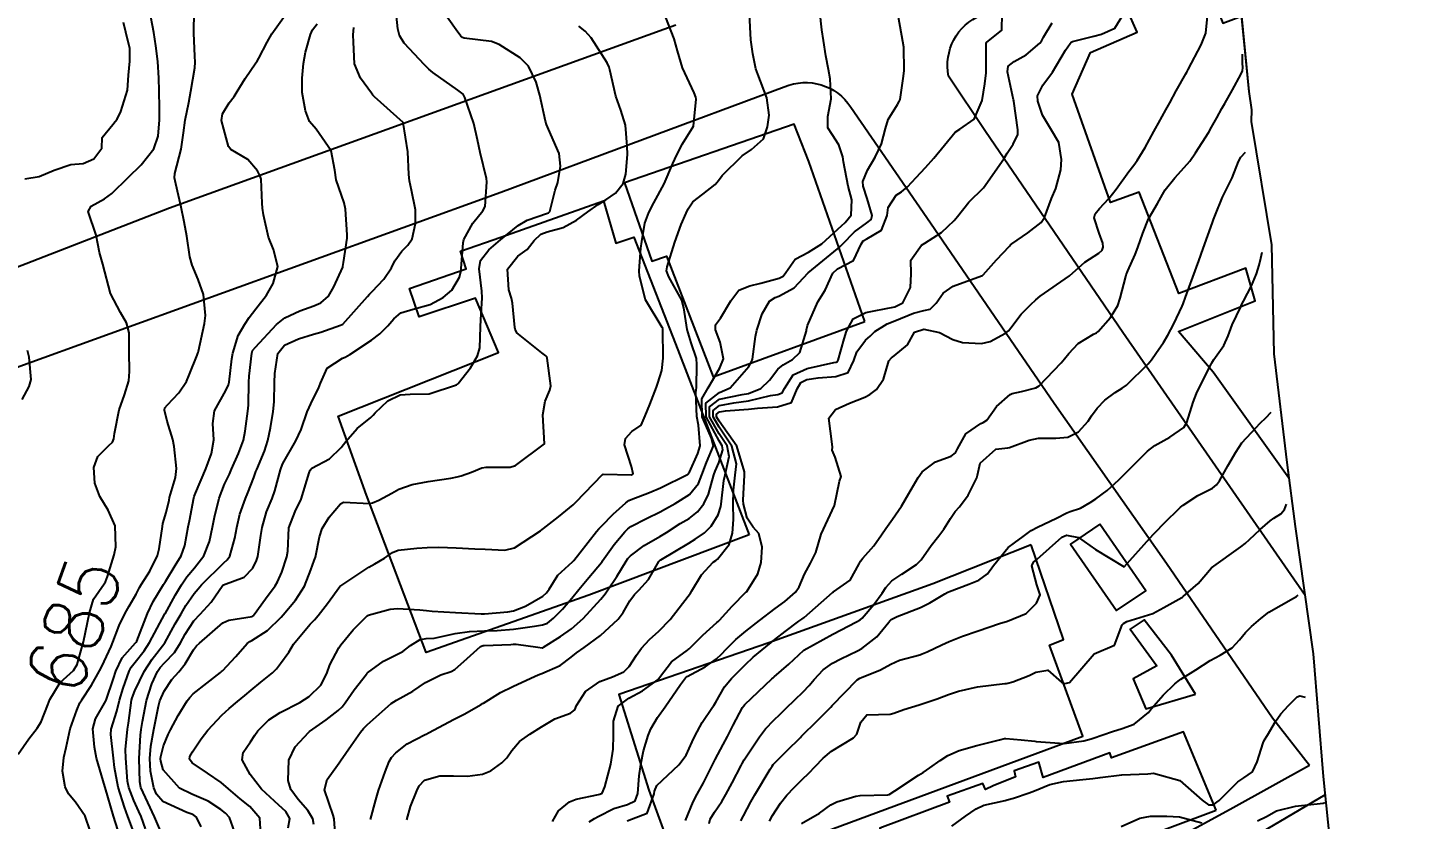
# Model space of a CAD drawing. Header units: metres. Extents: x 292545 to 299085, y 7450245 to 7463078.
# Drawn here: x 297174.7 to 297270.3, y 7453465.3 to 7453519.8 of the extents above; entities that cross this region are included whole.
import ezdxf
from ezdxf.enums import TextEntityAlignment as Align

# ---------------------------------------------------------------- set-up
doc = ezdxf.new("R2010")
doc.units = ezdxf.units.M
for name, color, linetype in [('Area', 45, 'Continuous'), ('Cotas', 45, 'Continuous'), ('Curvas de Nivel 1m', 11, 'Continuous'), ('Curvas de Nivel 5m', 15, 'Continuous'), ('Edificações', 30, 'Continuous'), ('Vias Primárias', 230, 'Continuous')]:
    doc.layers.add(name, color=color, linetype=linetype)
doc.styles.add('Style-STANDARD', font='STANDARD.shx')

msp = doc.modelspace()

# ---------------------------------------------------------------- linework, layer by layer
at = {"layer": 'Area'}
msp.add_polyline3d([(297257.466, 7453528.451, 700.116), (297258.783, 7453515.372, 706.627), (297258.966, 7453514.094, 706.626), (297258.928, 7453513.293, 706.806), (297260.346, 7453504.802, 707.326), (297260.508, 7453497.31, 705.656), (297261.392, 7453489.807, 704.227), (297261.975, 7453485.418, 704.977), (297263.209, 7453476.639, 706.406), (297263.905, 7453468.188, 707.986), (297264.43, 7453463.02, 710.397)], dxfattribs=at)
at = {"layer": 'Curvas de Nivel 1m', "flags": 128}
for points, elevation in [([(297179.001, 7453464.446), (297178.666, 7453465.473), (297178.002, 7453466.427), (297177.512, 7453466.991), (297177.273, 7453467.491), (297177.093, 7453468.563), (297177.197, 7453469.493), (297177.344, 7453470.19), (297177.623, 7453471.487), (297178.076, 7453472.773), (297178.302, 7453473.257), (297178.426, 7453473.477), (297179.085, 7453474.483), (297179.65, 7453475.465), (297179.807, 7453475.772), (297180.123, 7453476.455), (297180.438, 7453477.147), (297180.57, 7453477.456), (297181.002, 7453478.593), (297181.408, 7453479.447), (297181.686, 7453479.918), (297182.172, 7453480.741), (297182.407, 7453481.21), (297182.528, 7453481.435), (297183.107, 7453482.341), (297183.628, 7453483.416), (297183.745, 7453483.878), (297183.973, 7453485.413), (297184.016, 7453485.622), (297184.237, 7453486.379), (297184.436, 7453487.223), (297184.476, 7453487.408), (297184.876, 7453488.794), (297184.958, 7453489.403), (297184.783, 7453490.917), (297184.686, 7453491.406), (297184.316, 7453492.673), (297184.117, 7453493.412), (297184.151, 7453493.586), (297184.327, 7453493.785), (297185.118, 7453494.619), (297185.639, 7453495.397), (297185.853, 7453495.892), (297186.37, 7453497.216), (297186.418, 7453497.344), (297186.434, 7453497.389), (297186.457, 7453497.472), (297186.879, 7453499.383), (297186.953, 7453499.936), (297186.797, 7453501.384), (297186.428, 7453502.427), (297186.025, 7453503.394), (297185.869, 7453503.975), (297185.651, 7453505.398), (297185.48, 7453506.397), (297185.264, 7453507.402), (297184.906, 7453509.009), (297184.802, 7453509.407), (297184.828, 7453509.718), (297185.274, 7453511.399), (297185.431, 7453512.516), (297185.539, 7453513.395), (297185.793, 7453514.61), (297185.943, 7453515.39), (297186.214, 7453517.001), (297186.243, 7453517.385), (297186.205, 7453517.79), (297186.132, 7453519.388), (297186.174, 7453520.913)], 686), ([(297180.906, 7453464.523), (297180.616, 7453465.454), (297180.027, 7453467.446), (297180.013, 7453467.505), (297179.444, 7453469.466), (297179.299, 7453470.213), (297179.195, 7453471.469), (297179.369, 7453472.168), (297180.082, 7453473.405), (297180.098, 7453473.444), (297180.105, 7453473.46), (297180.609, 7453474.951), (297180.78, 7453475.453), (297181.211, 7453476.355), (297182.132, 7453477.394), (297182.155, 7453477.417), (297182.168, 7453477.439), (297182.205, 7453477.51), (297182.948, 7453479.428), (297183.332, 7453480.256), (297184.055, 7453481.412), (297184.185, 7453481.618), (297184.866, 7453482.733), (297185.272, 7453483.399), (297185.517, 7453484.09), (297185.756, 7453485.395), (297185.831, 7453485.792), (297186.141, 7453487.391), (297186.164, 7453487.481), (297186.256, 7453487.703), (297186.96, 7453489.38), (297187.351, 7453490.441), (297187.512, 7453491.372), (297187.443, 7453492.501), (297187.553, 7453493.372), (297188.337, 7453494.768), (297188.534, 7453495.165), (297188.576, 7453495.358), (297188.758, 7453496.965), (297188.817, 7453497.356), (297189.183, 7453498.554), (297189.652, 7453499.347), (297189.946, 7453499.796), (297190.404, 7453500.405), (297191.147, 7453501.329), (297191.6, 7453502.148), (297191.928, 7453503.318), (297191.622, 7453504.489), (297191.275, 7453505.328), (297190.938, 7453506.881), (297190.872, 7453507.334), (297190.845, 7453507.683), (297190.767, 7453509.336), (297190.715, 7453509.537), (297190.519, 7453509.908), (297189.854, 7453510.675), (297188.692, 7453511.358), (297188.536, 7453511.583), (297188.036, 7453513.365), (297188.103, 7453513.83), (297188.575, 7453514.586), (297188.909, 7453515.027), (297189.117, 7453515.355), (297189.674, 7453516.267), (297190.414, 7453517.342), (297190.49, 7453517.456), (297190.608, 7453517.661), (297191.189, 7453518.767), (297191.522, 7453519.327), (297192.649, 7453520.94)], 687), ([(297186.636, 7453464.731), (297186.315, 7453465.387), (297186.147, 7453465.54), (297185.995, 7453465.611), (297185.667, 7453465.722), (297184.003, 7453466.466), (297183.565, 7453466.973), (297183.383, 7453467.419), (297183.158, 7453468.557), (297183.11, 7453469.424), (297183.18, 7453470.289), (297183.382, 7453471.42), (297183.707, 7453473.043), (297183.797, 7453473.414), (297184.09, 7453474.079), (297184.637, 7453474.865), (297185.112, 7453475.4), (297185.555, 7453475.952), (297186.126, 7453476.927), (297186.316, 7453477.202), (297186.538, 7453477.384), (297188.147, 7453478.765), (297188.55, 7453478.955), (297190.152, 7453479.223), (297190.231, 7453479.261), (297190.301, 7453479.339), (297191.066, 7453480.435), (297191.733, 7453481.324), (297191.903, 7453481.606), (297192.192, 7453482.275), (297192.552, 7453483.315), (297192.601, 7453483.709), (297192.692, 7453485.313), (297193.114, 7453486.433), (297193.531, 7453487.301), (297194.072, 7453489.094), (297194.149, 7453489.292), (297194.274, 7453489.42), (297195.49, 7453490.069), (297196.289, 7453490.85), (297196.603, 7453491.265), (297197.395, 7453492.165), (297198.318, 7453492.907), (297198.479, 7453493.08), (297198.614, 7453493.237), (297199.505, 7453494.055), (297200.335, 7453494.475), (297201.037, 7453494.512), (297202.336, 7453494.546), (297204.225, 7453495.172), (297204.303, 7453495.212), (297204.344, 7453495.248), (297205.187, 7453496.335), (297205.681, 7453497.157), (297205.822, 7453497.712), (297205.878, 7453499.155), (297205.902, 7453499.65), (297205.982, 7453501.154), (297205.963, 7453501.612), (297205.783, 7453503.157), (297205.872, 7453503.733), (297206.456, 7453504.463), (297207.255, 7453505.138), (297208.473, 7453506.125), (297209.097, 7453506.494), (297210.482, 7453506.979), (297210.569, 7453507.012), (297210.646, 7453507.098), (297211.026, 7453508.574), (297211.193, 7453509.093), (297211.389, 7453510.227), (297211.288, 7453511.092), (297210.558, 7453512.76), (297210.41, 7453513.102), (297210.357, 7453513.31), (297209.973, 7453515.106), (297209.706, 7453515.995), (297209.183, 7453517.114), (297208.611, 7453517.688), (297207.168, 7453518.598), (297206.628, 7453518.807), (297204.761, 7453519.039), (297204.632, 7453519.081), (297204.528, 7453519.171), (297204.192, 7453519.62), (297203.074, 7453521.186)], 691), ([(297192.641, 7453464.652), (297192.748, 7453465.309), (297192.473, 7453465.788), (297192.002, 7453466.211), (297190.809, 7453467.332), (297190.023, 7453468.322), (297189.469, 7453469.346), (297189.545, 7453469.84), (297190.052, 7453470.585), (297190.345, 7453471.051), (297190.55, 7453471.335), (297191.308, 7453472.09), (297192.076, 7453472.608), (297193.432, 7453473.3), (297194.087, 7453473.705), (297194.885, 7453474.492), (297195.293, 7453475.278), (297195.495, 7453475.893), (297196.13, 7453477.064), (297196.215, 7453477.186), (297196.27, 7453477.269), (297197.109, 7453478.295), (297198.067, 7453479.251), (297198.114, 7453479.29), (297198.154, 7453479.312), (297199.669, 7453479.716), (297200.161, 7453479.769), (297201.701, 7453479.663), (297202.159, 7453479.615), (297202.547, 7453479.585), (297204.156, 7453479.48), (297205.918, 7453479.39), (297206.155, 7453479.395), (297207.763, 7453479.528), (297208.158, 7453479.604), (297208.978, 7453479.935), (297210.168, 7453480.619), (297210.422, 7453480.846), (297210.596, 7453481.096), (297211.209, 7453482.068), (297212.201, 7453482.97), (297212.257, 7453483.024), (297212.302, 7453483.079), (297212.724, 7453483.588), (297213.868, 7453485.055), (297214.035, 7453485.244), (297214.229, 7453485.45), (297215.021, 7453486.262), (297215.876, 7453487.034), (297216.087, 7453487.2), (297216.255, 7453487.278), (297217.519, 7453487.759), (297218.264, 7453488.071), (297220.129, 7453488.982), (297220.275, 7453489.157), (297220.834, 7453490.428), (297220.994, 7453490.973), (297220.893, 7453492.396), (297220.762, 7453492.976), (297220.708, 7453494.607), (297220.76, 7453494.976), (297220.776, 7453496.559), (297220.74, 7453496.976), (297220.379, 7453498.067), (297220.103, 7453498.984), (297219.888, 7453500.468), (297219.728, 7453500.99), (297218.833, 7453502.608), (297218.687, 7453503.006), (297218.732, 7453503.292), (297219.258, 7453504.998), (297219.683, 7453506.2), (297220.044, 7453506.987), (297220.186, 7453507.284), (297220.495, 7453507.775), (297221.192, 7453508.284), (297222.045, 7453508.965), (297222.253, 7453509.225), (297222.519, 7453509.587), (297223.897, 7453510.94), (297224.537, 7453511.369), (297225.352, 7453512.114), (297225.635, 7453512.919), (297225.758, 7453513.725), (297225.59, 7453514.92), (297224.964, 7453516.561), (297224.838, 7453516.928), (297224.618, 7453517.963), (297224.481, 7453518.932), (297224.404, 7453520.687)], 694), ([(297198.312, 7453465.245), (297198.661, 7453466.582), (297198.849, 7453467.237), (297199.308, 7453468.513), (297199.58, 7453469.227), (297199.75, 7453469.512), (297200.042, 7453469.822), (297200.823, 7453470.441), (297202.061, 7453471.087), (297202.141, 7453471.12), (297202.292, 7453471.197), (297204.073, 7453472.133), (297204.746, 7453472.494), (297205.928, 7453473.152), (297206.024, 7453473.21), (297206.084, 7453473.246), (297207.253, 7453473.977), (297208.096, 7453474.396), (297209.631, 7453475.107), (297209.964, 7453475.243), (297210.106, 7453475.287), (297211.365, 7453475.837), (297212.123, 7453476.421), (297212.485, 7453476.719), (297213.014, 7453477.071), (297214.141, 7453477.908), (297215.363, 7453479.038), (297215.706, 7453479.486), (297216.165, 7453480.282), (297216.471, 7453480.726), (297216.779, 7453481.024), (297217.445, 7453481.757), (297218.164, 7453483.01), (297218.183, 7453483.031), (297218.203, 7453483.043), (297218.3, 7453483.105), (297220.216, 7453484.251), (297220.668, 7453484.526), (297221.296, 7453484.969), (297221.768, 7453485.426), (297222.242, 7453486.21), (297222.429, 7453486.779), (297222.458, 7453486.958), (297222.639, 7453488.586), (297222.719, 7453488.956), (297223.004, 7453490.235), (297222.849, 7453490.954), (297222.305, 7453491.795), (297221.65, 7453492.967), (297221.645, 7453493.651), (297222.335, 7453494.178), (297223.896, 7453494.494), (297224.339, 7453494.575), (297225.184, 7453494.922), (297225.779, 7453495.485), (297226.356, 7453496.247), (297226.725, 7453496.54), (297227.351, 7453496.9), (297227.866, 7453497.399), (297228.322, 7453498.891), (297228.333, 7453498.951), (297228.396, 7453499.244), (297229.098, 7453500.88), (297229.612, 7453501.685), (297230.134, 7453502.865), (297230.446, 7453503.141), (297231.565, 7453503.73), (297232.078, 7453504.844), (297232.232, 7453505.076), (297232.467, 7453505.212), (297233.495, 7453505.808), (297233.88, 7453506.826), (297233.941, 7453507.376), (297234.504, 7453508.218), (297234.86, 7453508.454), (297235.271, 7453508.802), (297235.867, 7453509.449), (297236.526, 7453510.138), (297237.084, 7453510.784), (297238.551, 7453512.574), (297238.881, 7453512.765), (297239.866, 7453513.448), (297240.428, 7453514.742), (297240.594, 7453515.89), (297240.682, 7453516.659), (297240.688, 7453516.739), (297240.691, 7453518.671), (297240.725, 7453518.739), (297241.768, 7453519.596), (297241.787, 7453520.729)], 697), ([(297210.832, 7453465.092), (297211.256, 7453465.825), (297212.004, 7453466.454), (297212.454, 7453466.627), (297214.011, 7453466.957), (297214.094, 7453466.977), (297214.246, 7453467.057), (297214.443, 7453467.48), (297214.861, 7453469.048), (297215.015, 7453470.079), (297215.039, 7453471.045), (297215.023, 7453471.996), (297215.35, 7453473.041), (297216.089, 7453473.593), (297217.029, 7453474.085), (297218.102, 7453474.88), (297218.208, 7453475.008), (297219.027, 7453476.089), (297220.132, 7453476.905), (297220.178, 7453476.934), (297220.235, 7453476.979), (297221.179, 7453477.933), (297222.151, 7453478.795), (297222.242, 7453478.869), (297222.331, 7453478.958), (297223.197, 7453479.915), (297224.173, 7453480.9), (297224.208, 7453480.939), (297224.98, 7453482.139), (297225.211, 7453482.925), (297225.278, 7453483.988), (297225.036, 7453484.928), (297224.655, 7453485.361), (297224.238, 7453485.974), (297223.987, 7453486.943), (297223.971, 7453487.228), (297224.052, 7453488.942), (297224.048, 7453489.169), (297223.531, 7453490.948), (297222.318, 7453492.657), (297222.132, 7453492.962), (297222.133, 7453493.153), (297222.326, 7453493.301), (297222.745, 7453493.371), (297224.328, 7453493.481), (297224.95, 7453493.552), (297226.33, 7453493.641), (297227.28, 7453493.954), (297227.687, 7453494.897), (297227.921, 7453495.321), (297228.349, 7453495.524), (297229.124, 7453495.652), (297230.352, 7453495.729), (297231.189, 7453496.017), (297231.583, 7453496.848), (297231.777, 7453497.441), (297232.384, 7453498.236), (297232.703, 7453498.522), (297233.037, 7453498.834), (297233.868, 7453499.356), (297234.4, 7453499.561), (297235.695, 7453500.09), (297236.408, 7453500.291), (297236.825, 7453500.37), (297237.245, 7453500.782), (297237.721, 7453501.476), (297238.425, 7453501.95), (297240.364, 7453502.673), (297240.432, 7453502.693), (297240.459, 7453502.713), (297240.486, 7453502.739), (297241.407, 7453503.772), (297242.297, 7453504.722), (297242.378, 7453504.806), (297242.464, 7453504.878), (297243.552, 7453505.63), (297244.479, 7453506.352), (297244.699, 7453506.697), (297245.192, 7453508), (297245.493, 7453508.685), (297245.824, 7453509.978), (297245.89, 7453510.68), (297245.703, 7453511.842), (297245.195, 7453512.69), (297244.568, 7453513.723), (297244.246, 7453514.703), (297244.226, 7453515.064), (297244.594, 7453515.788), (297245.262, 7453516.69), (297246.15, 7453518.209), (297246.468, 7453518.672), (297246.536, 7453518.759), (297246.625, 7453518.808), (297248.111, 7453519.175), (297248.633, 7453519.322), (297249.541, 7453519.735), (297250.1, 7453520.628)], 699), ([(297174.511, 7453509.354), (297175.482, 7453509.515), (297176.517, 7453509.954), (297177.683, 7453510.326), (297178.522, 7453510.415), (297179.26, 7453510.738), (297179.814, 7453511.467), (297179.826, 7453512.185), (297180.557, 7453513.091), (297180.731, 7453513.287), (297180.853, 7453513.456), (297181.107, 7453513.991), (297181.582, 7453515.445), (297181.642, 7453516.493), (297181.735, 7453517.443), (297181.738, 7453518.321), (297181.448, 7453519.448), (297181.299, 7453520.109)], 684), ([(297181.978, 7453464.418), (297181.599, 7453465.444), (297181.363, 7453466.083), (297180.925, 7453467.451), (297180.673, 7453468.807), (297180.599, 7453469.454), (297180.416, 7453471.098), (297180.447, 7453471.456), (297180.835, 7453472.692), (297181.02, 7453473.451), (297181.264, 7453474.28), (297181.699, 7453475.444), (297181.836, 7453475.714), (297182.112, 7453476.077), (297182.712, 7453476.843), (297183.092, 7453477.426), (297184.153, 7453479.385), (297184.16, 7453479.403), (297184.874, 7453480.701), (297185.289, 7453481.399), (297185.651, 7453481.933), (297186.195, 7453482.566), (297186.821, 7453483.381), (297187.217, 7453484.379), (297187.422, 7453485.372), (297187.554, 7453486.05), (297187.888, 7453487.365), (297188.262, 7453488.316), (297188.603, 7453489.023), (297188.744, 7453489.355), (297189.208, 7453490.427), (297189.555, 7453491.347), (297189.67, 7453491.978), (297189.861, 7453493.345), (297189.91, 7453493.761), (297189.921, 7453495.344), (297189.941, 7453495.752), (297190.13, 7453497.342), (297190.19, 7453497.526), (297190.377, 7453497.767), (297191.835, 7453499.318), (297192.398, 7453499.77), (297193.447, 7453500.255), (297194.406, 7453500.596), (297194.882, 7453500.812), (297195.416, 7453501.28), (297195.776, 7453501.923), (297196.394, 7453503.27), (297196.405, 7453503.308), (297196.446, 7453503.58), (297196.694, 7453505.267), (297196.702, 7453505.503), (297196.591, 7453507.268), (297196.489, 7453507.703), (297195.949, 7453509.276), (297195.845, 7453509.951), (297195.586, 7453511.279), (297194.555, 7453512.773), (297194.114, 7453513.294), (297193.836, 7453514.032), (297193.605, 7453515.3), (297193.609, 7453516.283), (297193.695, 7453517.299), (297193.837, 7453518.075), (297194.168, 7453519.295), (297194.315, 7453519.614), (297194.64, 7453520.032)], 688), ([(297182.817, 7453464.59), (297182.52, 7453465.432), (297182.357, 7453465.795), (297182.004, 7453466.548), (297181.671, 7453467.443), (297181.583, 7453467.879), (297181.467, 7453469.446), (297181.445, 7453470.043), (297181.581, 7453471.445), (297181.647, 7453471.865), (297181.86, 7453473.442), (297181.905, 7453473.622), (297182.089, 7453474.091), (297182.726, 7453475.431), (297183.265, 7453476.273), (297184.133, 7453477.41), (297184.853, 7453478.696), (297185.26, 7453479.399), (297185.595, 7453479.962), (297186.174, 7453480.8), (297186.439, 7453481.126), (297186.663, 7453481.383), (297188.198, 7453482.901), (297188.443, 7453483.116), (297188.608, 7453483.356), (297188.959, 7453484.609), (297189.106, 7453485.351), (297189.318, 7453486.268), (297189.707, 7453487.345), (297189.868, 7453487.733), (297190.267, 7453488.778), (297190.413, 7453489.198), (297190.471, 7453489.338), (297191.017, 7453490.602), (297191.242, 7453491.331), (297191.421, 7453492.214), (297191.614, 7453493.327), (297191.665, 7453493.991), (297191.703, 7453495.326), (297191.726, 7453495.952), (297191.93, 7453497.317), (297192.379, 7453497.892), (297193.356, 7453498.327), (297194.386, 7453498.644), (297194.873, 7453498.8), (297196.232, 7453499.272), (297196.344, 7453499.32), (297196.394, 7453499.351), (297198.097, 7453501.245), (297198.244, 7453501.414), (297198.418, 7453501.598), (297199.223, 7453502.44), (297199.743, 7453503.227), (297199.976, 7453503.696), (297200.455, 7453504.38), (297200.882, 7453504.793), (297201.166, 7453505.213), (297201.408, 7453506.276), (297201.407, 7453507.211), (297201.138, 7453508.579), (297200.99, 7453509.215), (297200.952, 7453509.648), (297200.879, 7453511.215), (297200.563, 7453513.22), (297198.58, 7453514.993), (297198.461, 7453515.121), (297198.37, 7453515.243), (297197.618, 7453516.28), (297197.192, 7453517.261), (297197.127, 7453518.761), (297197.103, 7453519.263), (297197.146, 7453519.771)], 689), ([(297188.938, 7453464.396), (297188.586, 7453465.361), (297188.311, 7453465.68), (297187.999, 7453465.928), (297187.131, 7453466.5), (297186.009, 7453466.988), (297185.153, 7453467.399), (297184.025, 7453468.658), (297183.868, 7453469.249), (297183.853, 7453469.413), (297183.872, 7453469.576), (297184.046, 7453470.299), (297184.37, 7453471.095), (297184.529, 7453471.405), (297185.068, 7453472.405), (297185.688, 7453473.394), (297185.854, 7453473.624), (297186.088, 7453473.893), (297187.978, 7453475.362), (297188.049, 7453475.415), (297188.104, 7453475.464), (297189.022, 7453476.448), (297189.809, 7453477.343), (297189.992, 7453477.483), (297190.135, 7453477.56), (297191.214, 7453478.257), (297192.151, 7453479.168), (297192.284, 7453479.318), (297193.148, 7453480.326), (297193.765, 7453481.296), (297194.194, 7453482.433), (297194.428, 7453483.06), (297194.524, 7453483.287), (297194.8, 7453484.701), (297194.972, 7453485.283), (297195.46, 7453486.053), (297196.249, 7453486.98), (297196.439, 7453487.078), (297198.249, 7453486.991), (297198.449, 7453487.039), (297198.869, 7453487.234), (297199.779, 7453487.704), (297200.26, 7453487.975), (297201.174, 7453488.3), (297202.266, 7453488.499), (297203.841, 7453488.748), (297204.27, 7453488.828), (297204.546, 7453488.892), (297205.265, 7453489.16), (297205.977, 7453489.452), (297206.276, 7453489.5), (297207.913, 7453489.497), (297208.278, 7453489.616), (297210.293, 7453491.1), (297210.163, 7453493.102), (297210.332, 7453494.044), (297210.648, 7453494.789), (297210.717, 7453495.096), (297210.472, 7453496.999), (297210.435, 7453497.099), (297210.374, 7453497.172), (297210.101, 7453497.377), (297208.389, 7453498.734), (297208.265, 7453498.995), (297208.241, 7453499.122), (297208.071, 7453500.787), (297208.017, 7453501.126), (297207.835, 7453501.716), (297207.735, 7453503.131), (297208.452, 7453504.017), (297209.098, 7453504.473), (297209.578, 7453505.109), (297210.035, 7453505.537), (297210.469, 7453505.693), (297211.566, 7453505.995), (297212.477, 7453506.507), (297213.27, 7453507.068), (297213.975, 7453507.574), (297214.496, 7453507.905), (297215.176, 7453508.37), (297215.696, 7453509.038), (297215.887, 7453509.669), (297215.987, 7453511.035), (297215.982, 7453511.595), (297215.85, 7453513.037), (297215.542, 7453514.071), (297215.188, 7453515.044), (297214.783, 7453516.866), (297214.738, 7453517.049), (297214.607, 7453517.345), (297213.495, 7453519.067), (297213.079, 7453519.515), (297212.641, 7453519.866)], 692), ([(297190.724, 7453464.59), (297190.688, 7453465.333), (297190.001, 7453466.131), (297189.321, 7453466.665), (297188.527, 7453467.355), (297188.017, 7453467.782), (297187.072, 7453468.422), (297186.03, 7453469.141), (297185.841, 7453469.392), (297185.854, 7453469.573), (297186.041, 7453469.9), (297186.655, 7453470.78), (297187.11, 7453471.374), (297188.074, 7453472.419), (297188.563, 7453472.87), (297189.144, 7453473.349), (297189.66, 7453473.772), (297190.091, 7453474.145), (297190.742, 7453474.688), (297191.548, 7453475.326), (297191.821, 7453475.609), (297192.113, 7453475.975), (297192.67, 7453476.767), (297192.994, 7453477.307), (297194.147, 7453478.677), (297194.448, 7453478.989), (297194.695, 7453479.285), (297195.338, 7453480.106), (297196.183, 7453481.27), (297198.197, 7453482.605), (297198.602, 7453482.833), (297199.276, 7453483.229), (297199.818, 7453483.613), (297200.209, 7453483.784), (297201.501, 7453483.916), (297202.211, 7453483.971), (297203.009, 7453483.986), (297204.211, 7453483.936), (297205.489, 7453483.878), (297206.21, 7453483.84), (297207.561, 7453483.785), (297208.211, 7453483.945), (297209.998, 7453485.103), (297210.127, 7453485.198), (297210.226, 7453485.277), (297211.245, 7453486.083), (297212.25, 7453486.903), (297212.341, 7453486.989), (297212.432, 7453487.077), (297214.272, 7453488.999), (297214.312, 7453489.011), (297216.272, 7453488.971), (297216.322, 7453488.98), (297216.394, 7453489.029), (297216.278, 7453489.542), (297215.782, 7453491.035), (297215.864, 7453491.47), (297216.307, 7453491.952), (297216.94, 7453492.397), (297217.225, 7453493.021), (297217.541, 7453493.808), (297217.997, 7453495.013), (297218.087, 7453495.271), (297218.354, 7453496.158), (297218.449, 7453497.009), (297218.435, 7453498.967), (297218.427, 7453499.009), (297218.42, 7453499.037), (297218.394, 7453499.106), (297217.236, 7453501.022), (297216.826, 7453502.638), (297216.804, 7453503.026), (297216.915, 7453504.569), (297216.978, 7453505.025), (297217.193, 7453506.306), (297217.456, 7453507.02), (297217.818, 7453507.692), (297218.513, 7453509), (297219.117, 7453510.404), (297219.39, 7453510.991), (297219.778, 7453511.751), (297220.553, 7453512.98), (297220.716, 7453514.844), (297220.709, 7453514.979), (297220.586, 7453515.28), (297219.79, 7453516.988), (297219.442, 7453518.171), (297219.22, 7453518.994), (297218.648, 7453520.462)], 693), ([(297195.945, 7453463.288), (297195.804, 7453465.272), (297195.74, 7453465.528), (297195.136, 7453467.279), (297195.315, 7453467.982), (297196.03, 7453468.978), (297196.154, 7453469.146), (297196.239, 7453469.268), (297196.978, 7453470.332), (297197.621, 7453471.254), (297197.821, 7453471.497), (297198.068, 7453471.743), (297199.722, 7453473.225), (297200.085, 7453473.459), (297201.224, 7453474.076), (297202.098, 7453474.672), (297203.157, 7453475.184), (297203.856, 7453475.425), (297204.109, 7453475.564), (297204.969, 7453476.313), (297205.871, 7453477.153), (297206.069, 7453477.215), (297206.134, 7453477.221), (297207.973, 7453477.294), (297208.135, 7453477.307), (297208.322, 7453477.315), (297209.82, 7453477.105), (297210.132, 7453477.055), (297210.167, 7453477.065), (297210.221, 7453477.099), (297211.387, 7453477.841), (297212.146, 7453478.368), (297212.953, 7453479.068), (297214.166, 7453480.396), (297214.453, 7453480.765), (297214.648, 7453481.045), (297215.256, 7453481.97), (297215.906, 7453483.033), (297216.026, 7453483.21), (297216.207, 7453483.401), (297217.138, 7453484.097), (297218.22, 7453484.714), (297218.694, 7453485.003), (297219.614, 7453485.607), (297220.238, 7453485.968), (297220.811, 7453486.408), (297221.244, 7453486.97), (297221.58, 7453487.647), (297221.946, 7453488.963), (297222.027, 7453489.21), (297222.281, 7453489.798), (297222.563, 7453490.684), (297222.511, 7453490.958), (297222.298, 7453491.304), (297221.409, 7453492.969), (297221.402, 7453493.899), (297222.34, 7453494.647), (297223.069, 7453494.949), (297224.358, 7453496.417), (297224.537, 7453496.752), (297224.603, 7453496.928), (297224.809, 7453498.504), (297224.896, 7453498.925), (297225.279, 7453500.046), (297225.766, 7453500.916), (297226.158, 7453501.171), (297226.418, 7453501.266), (297227.477, 7453501.85), (297228.443, 7453502.867), (297230.46, 7453504.523), (297230.638, 7453504.68), (297230.796, 7453504.857), (297231.624, 7453505.696), (297232.478, 7453506.32), (297232.772, 7453506.545), (297232.841, 7453506.836), (297232.5, 7453507.998), (297232.219, 7453508.843), (297232.192, 7453509.167), (297232.524, 7453509.935), (297233.051, 7453510.832), (297233.475, 7453511.758), (297233.761, 7453512.822), (297233.939, 7453513.443), (297234.578, 7453514.478), (297234.713, 7453514.677), (297234.762, 7453514.808), (297234.994, 7453516.411), (297235.048, 7453516.806), (297235.015, 7453518.419), (297234.959, 7453518.807), (297234.65, 7453520.491)], 696), ([(297200.803, 7453465.212), (297201.068, 7453466.138), (297201.489, 7453467.205), (297201.659, 7453467.561), (297202.02, 7453467.95), (297203.085, 7453468.245), (297204.024, 7453468.236), (297204.971, 7453468.213), (297206.025, 7453468.358), (297206.589, 7453468.583), (297207.351, 7453469.137), (297207.685, 7453469.486), (297208.046, 7453469.982), (297208.567, 7453470.611), (297209.28, 7453471.112), (297210.068, 7453471.607), (297210.998, 7453472.166), (297212.078, 7453472.556), (297212.365, 7453472.792), (297212.492, 7453473.076), (297213.104, 7453474.059), (297214.1, 7453474.725), (297214.968, 7453475.047), (297215.75, 7453475.394), (297216.114, 7453475.775), (297216.607, 7453476.544), (297216.964, 7453477.022), (297217.522, 7453477.634), (297218.145, 7453478.211), (297218.936, 7453478.998), (297220.169, 7453480.617), (297220.327, 7453480.823), (297220.436, 7453480.977), (297221.09, 7453482.071), (297221.89, 7453482.963), (297222.088, 7453483.077), (297222.205, 7453483.153), (297223.001, 7453484.166), (297223.227, 7453484.95), (297223.303, 7453485.883), (297223.282, 7453486.95), (297223.293, 7453487.919), (297223.416, 7453488.949), (297223.496, 7453489.732), (297223.19, 7453490.951), (297222.312, 7453492.247), (297221.893, 7453492.964), (297221.889, 7453493.403), (297222.331, 7453493.737), (297223.308, 7453493.921), (297224.334, 7453494.063), (297225.845, 7453494.424), (297226.339, 7453494.502), (297226.643, 7453494.604), (297226.807, 7453494.905), (297227.408, 7453495.843), (297228.357, 7453496.287), (297230.209, 7453496.71), (297230.362, 7453496.729), (297230.458, 7453496.763), (297230.505, 7453496.859), (297230.908, 7453498.332), (297231.077, 7453498.853), (297231.542, 7453499.708), (297232.406, 7453500.146), (297232.971, 7453500.271), (297234.41, 7453500.541), (297234.948, 7453500.812), (297235.483, 7453501.864), (297235.522, 7453502.804), (297235.506, 7453503.745), (297236.235, 7453504.793), (297236.464, 7453504.923), (297237.607, 7453505.644), (297238.48, 7453506.476), (297238.708, 7453506.767), (297239.501, 7453507.752), (297240.513, 7453508.74), (297241.897, 7453510.726), (297242.147, 7453511.113), (297242.543, 7453511.726), (297242.867, 7453512.4), (297242.876, 7453512.717), (297242.605, 7453514.697), (297242.599, 7453514.72), (297242.584, 7453514.788), (297242.162, 7453516.724), (297242.215, 7453517.115), (297242.61, 7453517.425), (297243.436, 7453517.891), (297244.393, 7453518.702), (297244.493, 7453518.833), (297244.629, 7453519.114), (297245.233, 7453520.102)], 698), ([(297215.985, 7453465.136), (297217.344, 7453465.665), (297217.825, 7453467.012), (297217.846, 7453467.18), (297218.018, 7453467.567), (297219.539, 7453468.987), (297220.04, 7453469.661), (297220.449, 7453470.576), (297220.627, 7453470.974), (297221.133, 7453471.903), (297221.854, 7453472.962), (297221.953, 7453473.092), (297222.086, 7453473.314), (297222.684, 7453474.367), (297223.152, 7453474.95), (297223.63, 7453475.425), (297224.117, 7453475.911), (297224.653, 7453476.404), (297225.271, 7453476.923), (297226.14, 7453477.629), (297226.858, 7453478.19), (297227.805, 7453478.893), (297228.01, 7453479.036), (297228.155, 7453479.148), (297230.112, 7453480.861), (297230.141, 7453480.893), (297230.174, 7453480.92), (297231.321, 7453481.714), (297231.943, 7453482.843), (297232.032, 7453483.015), (297232.207, 7453483.224), (297232.962, 7453484.086), (297233.493, 7453484.827), (297233.774, 7453485.278), (297234.234, 7453485.905), (297234.867, 7453486.811), (297235.376, 7453487.683), (297235.999, 7453488.794), (297236.277, 7453489.176), (297237.194, 7453489.871), (297238.288, 7453490.256), (297238.58, 7453490.477), (297238.711, 7453490.766), (297239.282, 7453491.787), (297240.319, 7453492.504), (297240.488, 7453492.57), (297240.736, 7453492.736), (297241.396, 7453493.666), (297242.341, 7453494.505), (297242.491, 7453494.569), (297243.13, 7453494.712), (297244.1, 7453494.948), (297244.347, 7453495.097), (297245.849, 7453496.678), (297246.093, 7453496.948), (297246.373, 7453497.317), (297247.034, 7453498.013), (297248.093, 7453498.653), (297248.289, 7453498.756), (297248.395, 7453498.837), (297249.252, 7453499.794), (297249.749, 7453500.637), (297249.923, 7453501.13), (297250.303, 7453502.631), (297250.333, 7453502.733), (297250.439, 7453503.005), (297250.945, 7453504.134), (297251.143, 7453504.62), (297251.471, 7453505.613), (297251.868, 7453506.606), (297252.1, 7453506.993), (297252.499, 7453507.641), (297252.827, 7453508.278), (297253.024, 7453508.595), (297253.692, 7453509.418), (297254.531, 7453510.353), (297254.717, 7453510.577), (297255.1, 7453511.133), (297256.013, 7453512.558), (297256.212, 7453512.901), (297256.568, 7453513.55), (297256.927, 7453514.197), (297257.12, 7453514.545), (297257.65, 7453515.482), (297258.227, 7453516.534), (297258.341, 7453516.797), (297258.365, 7453517.02), (297258.35, 7453517.317), (297258.346, 7453517.614), (297258.343, 7453517.94)], 701), ([(297219.986, 7453465.174), (297220.53, 7453466.45), (297220.794, 7453466.972), (297221.223, 7453467.766), (297221.823, 7453468.962), (297221.895, 7453469.101), (297222.037, 7453469.369), (297222.594, 7453470.408), (297222.876, 7453470.952), (297223.282, 7453471.73), (297223.92, 7453472.942), (297223.983, 7453473.042), (297224.085, 7453473.164), (297225.932, 7453474.913), (297226.02, 7453474.995), (297226.105, 7453475.063), (297227.097, 7453475.921), (297228.133, 7453476.89), (297230.144, 7453477.998), (297231.772, 7453478.844), (297232.017, 7453478.979), (297232.155, 7453479.097), (297232.968, 7453480.029), (297233.54, 7453480.826), (297233.783, 7453481.22), (297234.186, 7453481.66), (297234.876, 7453482.127), (297235.884, 7453482.795), (297236.206, 7453483.109), (297236.894, 7453484.106), (297237.434, 7453484.778), (297237.776, 7453485.226), (297238.235, 7453485.949), (297238.567, 7453486.44), (297238.846, 7453486.764), (297239.452, 7453487.561), (297240.038, 7453488.752), (297240.088, 7453488.939), (297240.283, 7453489.774), (297241.364, 7453490.734), (297242.187, 7453490.828), (297242.295, 7453490.847), (297243.652, 7453491.357), (297244.305, 7453491.499), (297245.49, 7453491.498), (297246.306, 7453491.567), (297247.042, 7453491.932), (297247.708, 7453492.656), (297247.952, 7453493.02), (297248.326, 7453493.549), (297248.861, 7453494.119), (297249.581, 7453494.638), (297250.052, 7453494.926), (297250.348, 7453495.152), (297251.853, 7453496.608), (297252.084, 7453496.888), (297252.374, 7453497.314), (297252.899, 7453498.081), (297253.208, 7453498.592), (297253.616, 7453499.372), (297254.178, 7453500.582), (297254.245, 7453500.752), (297254.419, 7453501.21), (297254.921, 7453502.573), (297255.324, 7453503.693), (297255.637, 7453504.562), (297256.276, 7453506.348), (297256.351, 7453506.552), (297256.486, 7453506.89), (297256.966, 7453508.077), (297257.191, 7453508.543), (297257.63, 7453509.425), (297258.057, 7453510.535), (297258.233, 7453510.836), (297258.543, 7453511.18)], 702), ([(297221.63, 7453464.964), (297221.694, 7453465.256), (297221.995, 7453465.741), (297222.493, 7453466.468), (297222.775, 7453466.952), (297223.199, 7453467.77), (297223.815, 7453468.942), (297223.889, 7453469.086), (297224.037, 7453469.341), (297225.081, 7453470.925), (297225.507, 7453471.473), (297226.07, 7453472.068), (297226.499, 7453472.483), (297226.919, 7453472.902), (297227.509, 7453473.475), (297228.094, 7453474.023), (297228.515, 7453474.47), (297228.849, 7453474.883), (297229.46, 7453475.529), (297230.12, 7453476.001), (297230.685, 7453476.301), (297231.837, 7453476.844), (297232.135, 7453477.003), (297233.154, 7453477.819), (297233.98, 7453478.822), (297234.055, 7453478.92), (297234.155, 7453479.011), (297234.563, 7453479.22), (297236.163, 7453479.831), (297236.807, 7453480.143), (297237.856, 7453480.773), (297238.056, 7453480.89), (297238.176, 7453480.944), (297239.501, 7453481.439), (297240.187, 7453481.721), (297240.791, 7453482.144), (297241.204, 7453482.735), (297242.215, 7453483.955), (297242.64, 7453484.294), (297243.238, 7453484.71), (297243.797, 7453485.134), (297244.229, 7453485.358), (297245.541, 7453485.985), (297246.24, 7453486.359), (297246.464, 7453486.444), (297247.193, 7453486.661), (297247.844, 7453487.059), (297248.253, 7453487.321), (297249.019, 7453487.885), (297249.829, 7453488.634), (297250.051, 7453488.856), (297250.278, 7453489.092), (297251.8, 7453490.607), (297252.297, 7453490.986), (297253.326, 7453491.566), (297254.309, 7453492.235), (297254.514, 7453492.577), (297254.936, 7453493.969), (297255.171, 7453494.568), (297255.946, 7453496.144), (297256.157, 7453496.553), (297256.228, 7453496.689), (297256.368, 7453496.906), (297257.063, 7453497.863), (297257.343, 7453498.54), (297257.636, 7453499.302), (297258.216, 7453500.532), (297258.28, 7453500.665), (297258.417, 7453500.929), (297258.969, 7453501.983), (297259.304, 7453502.797), (297259.484, 7453503.408), (297259.606, 7453503.897), (297259.703, 7453504.3)], 703), ([(297174.329, 7453494.145), (297174.814, 7453495.049), (297174.948, 7453495.524), (297174.814, 7453497.078), (297174.678, 7453497.525)], 684), ([(297223.794, 7453465.134), (297223.991, 7453465.486), (297224.49, 7453466.448), (297224.757, 7453466.929), (297225.824, 7453468.707), (297225.952, 7453468.911), (297226.034, 7453469.017), (297226.976, 7453469.968), (297227.904, 7453470.891), (297227.979, 7453470.966), (297228.055, 7453471.042), (297228.986, 7453471.964), (297229.904, 7453472.872), (297229.989, 7453472.966), (297230.085, 7453473.079), (297231.82, 7453474.844), (297231.987, 7453474.96), (297232.105, 7453475.007), (297233.409, 7453475.531), (297234.12, 7453475.927), (297234.735, 7453476.2), (297236.13, 7453476.576), (297236.287, 7453476.632), (297236.622, 7453476.785), (297237.643, 7453477.27), (297238.14, 7453477.497), (297239.055, 7453477.849), (297240.148, 7453478.232), (297241.609, 7453478.728), (297242.155, 7453478.882), (297243.443, 7453479.425), (297244.167, 7453480.131), (297244.414, 7453480.696), (297244.183, 7453481.385), (297243.833, 7453482.704), (297243.958, 7453482.95), (297244.207, 7453483.153), (297245.898, 7453484.675), (297246.224, 7453484.809), (297247.06, 7453484.662), (297248.215, 7453483.834), (297250.203, 7453482.63), (297251.95, 7453484.604), (297252.226, 7453484.894), (297253.064, 7453485.763), (297253.9, 7453486.583), (297254.082, 7453486.745), (297254.247, 7453486.872), (297255.275, 7453487.552), (297256.265, 7453488.053), (297256.556, 7453488.268), (297256.747, 7453488.553), (297257.328, 7453489.589), (297257.875, 7453490.536), (297258.299, 7453491.16), (297258.954, 7453491.876), (297259.565, 7453492.517), (297259.94, 7453492.892), (297260.323, 7453493.28)], 704), ([(297227.984, 7453464.965), (297229.206, 7453465.667), (297230.004, 7453466.244), (297230.412, 7453466.459), (297231.715, 7453466.844), (297232.013, 7453466.892), (297233.912, 7453466.923), (297234.014, 7453466.947), (297234.41, 7453467.207), (297236.028, 7453468.28), (297236.349, 7453468.467), (297236.812, 7453468.782), (297237.516, 7453469.297), (297238.042, 7453469.632), (297238.823, 7453469.985), (297240.049, 7453470.339), (297241.611, 7453470.727), (297241.963, 7453470.812), (297242.054, 7453470.817), (297243.103, 7453470.71), (297244.052, 7453470.623), (297244.141, 7453470.61), (297246.051, 7453470.47), (297247.424, 7453470.659), (297247.914, 7453470.793), (297248.056, 7453470.83), (297249.398, 7453471.301), (297250.066, 7453471.508), (297250.886, 7453471.803), (297251.87, 7453472.603), (297252.086, 7453472.871), (297252.881, 7453473.806), (297253.69, 7453474.584), (297253.921, 7453474.765), (297254.106, 7453474.89), (297255.136, 7453475.546), (297256.119, 7453476.186), (297256.804, 7453476.55), (297257.624, 7453477.044), (297258.139, 7453477.609), (297258.553, 7453478.12), (297258.967, 7453478.522), (297259.593, 7453479.081), (297260.163, 7453479.504), (297261.846, 7453480.485), (297262.059, 7453480.598), (297262.173, 7453480.67)], 706), ([(297238.317, 7453464.767), (297239.279, 7453465.471), (297240.001, 7453465.969), (297240.537, 7453466.21), (297242.01, 7453466.552), (297242.148, 7453466.581), (297242.584, 7453466.714), (297243.655, 7453467.065), (297244.018, 7453467.211), (297245.079, 7453467.633), (297246.025, 7453467.854), (297247.347, 7453467.981), (297248.027, 7453468.046), (297248.545, 7453468.127), (297250.03, 7453468.316), (297251.815, 7453468.387), (297252.031, 7453468.408), (297252.209, 7453468.421), (297254.026, 7453467.918), (297255.574, 7453466.564), (297256.008, 7453466.255), (297256.326, 7453466.238), (297256.739, 7453466.549), (297258.026, 7453467.825), (297258.438, 7453468.114), (297259.018, 7453468.52), (297259.356, 7453469.201), (297259.758, 7453470.513), (297259.856, 7453470.712), (297260.061, 7453471.046), (297260.608, 7453471.971), (297260.977, 7453472.501), (297261.504, 7453473.08), (297262.095, 7453473.676), (297262.278, 7453473.75), (297262.653, 7453473.66)], 707), ([(297259.373, 7453465.136), (297259.992, 7453465.436), (297260.677, 7453465.822), (297261.999, 7453466.141), (297263.905, 7453466.365), (297264.003, 7453466.4)], 708), ([(297249.985, 7453464.76), (297251.283, 7453465.321), (297251.996, 7453465.454), (297253.121, 7453465.464), (297253.996, 7453465.426), (297255.543, 7453465.011)], 708)]:
    msp.add_lwpolyline(points, dxfattribs=dict(at, elevation=elevation))
at = {"layer": 'Curvas de Nivel 5m', "flags": 128}
for points, elevation in [([(297174.036, 7453469.741), (297174.785, 7453470.79), (297175.352, 7453471.517), (297175.621, 7453471.961), (297176.079, 7453473.138), (297176.218, 7453473.508), (297176.934, 7453474.664), (297177.861, 7453475.484), (297178.117, 7453475.902), (297178.452, 7453477.154), (297178.535, 7453477.476), (297178.824, 7453478.795), (297178.956, 7453479.472), (297179.236, 7453480.4), (297179.959, 7453481.462), (297180.048, 7453481.597), (297180.188, 7453481.971), (297180.665, 7453483.453), (297180.767, 7453484.01), (297180.731, 7453485.452), (297180.239, 7453486.53), (297179.667, 7453487.466), (297179.331, 7453488.401), (297179.256, 7453489.47), (297179.531, 7453490.221), (297180.296, 7453490.983), (297180.538, 7453491.218), (297180.623, 7453491.455), (297180.674, 7453491.822), (297181.01, 7453493.45), (297181.362, 7453494.473), (297181.669, 7453495.44), (297181.707, 7453496.086), (297181.679, 7453497.44), (297181.694, 7453498.748), (297181.504, 7453499.443), (297181.088, 7453500.138), (297180.413, 7453501.46), (297179.865, 7453503.466), (297179.648, 7453504.271), (297179.419, 7453505.47), (297178.857, 7453507.106), (297179.073, 7453507.474), (297179.996, 7453507.967), (297180.502, 7453508.33), (297181.62, 7453509.443), (297182.522, 7453510.311), (297183.389, 7453511.421), (297183.686, 7453512.279), (297183.767, 7453513.418), (297183.772, 7453514.217), (297183.759, 7453515.418), (297183.737, 7453516.273), (297183.664, 7453517.419), (297183.524, 7453518.516), (297183.381, 7453519.423), (297183.096, 7453520.978)], 685), ([(297183.974, 7453464.122), (297183.441, 7453465.418), (297182.974, 7453466.397), (297182.502, 7453467.433), (297182.413, 7453467.83), (297182.367, 7453469.435), (297182.459, 7453471.032), (297182.522, 7453471.433), (297182.615, 7453471.978), (297182.881, 7453473.428), (297183.253, 7453474.581), (297183.632, 7453475.417), (297183.814, 7453475.708), (297184.112, 7453476.033), (297184.803, 7453476.723), (297185.218, 7453477.399), (297185.535, 7453478), (297186.148, 7453478.916), (297186.568, 7453479.384), (297187.336, 7453480.202), (297188.145, 7453481.361), (297188.183, 7453481.389), (297189.617, 7453481.918), (297190.195, 7453482.535), (297190.459, 7453483.079), (297190.547, 7453483.337), (297190.755, 7453484.797), (297190.837, 7453485.334), (297191.155, 7453486.415), (297191.541, 7453487.327), (297191.725, 7453487.858), (297192.108, 7453489.322), (297192.147, 7453489.449), (297192.277, 7453489.739), (297193.17, 7453491.307), (297193.522, 7453492.085), (297193.948, 7453493.296), (297194.332, 7453494.163), (297194.722, 7453494.903), (297194.864, 7453495.285), (297195.329, 7453496.309), (297196.369, 7453496.996), (297196.558, 7453497.079), (297196.88, 7453497.262), (297198.383, 7453498.23), (297198.941, 7453498.68), (297199.495, 7453499.229), (297199.921, 7453499.702), (297200.402, 7453500.119), (297201.232, 7453500.384), (297202.408, 7453500.692), (297203.316, 7453501.186), (297203.904, 7453501.694), (297204.434, 7453502.589), (297204.545, 7453503.065), (297204.552, 7453503.169), (297204.68, 7453504.949), (297204.729, 7453505.167), (297205.346, 7453506.29), (297206.042, 7453507.154), (297206.196, 7453507.444), (297206.321, 7453509.152), (297206.297, 7453509.371), (297205.85, 7453511.157), (297205.672, 7453512.032), (297205.423, 7453513.161), (297204.789, 7453514.96), (297204.674, 7453515.169), (297204.584, 7453515.254), (297204.311, 7453515.447), (297202.598, 7453516.674), (297202.314, 7453516.908), (297202.017, 7453517.199), (297200.625, 7453518.693), (297200.307, 7453519.223), (297200.187, 7453519.675), (297200.019, 7453521.226)], 690), ([(297194.392, 7453464.88), (297194.341, 7453465.287), (297193.998, 7453465.844), (297193.315, 7453466.609), (297192.808, 7453467.308), (297192.635, 7453467.926), (297192.675, 7453469.31), (297193.122, 7453470.228), (297194.062, 7453471.248), (297194.083, 7453471.269), (297194.105, 7453471.29), (297195.262, 7453472.088), (297196.078, 7453472.732), (297196.354, 7453472.993), (297196.568, 7453473.265), (297197.185, 7453474.167), (297198.038, 7453475.251), (297198.067, 7453475.286), (297198.104, 7453475.328), (297199.209, 7453476.141), (297200.123, 7453476.585), (297200.536, 7453476.807), (297201.062, 7453477.211), (297201.715, 7453477.627), (297202.138, 7453477.686), (297202.676, 7453477.73), (297204.142, 7453478.031), (297205.116, 7453478.187), (297206.144, 7453478.235), (297207.034, 7453478.251), (297208.145, 7453478.35), (297209.584, 7453478.545), (297210.148, 7453478.627), (297210.483, 7453478.763), (297210.911, 7453479.092), (297211.528, 7453479.718), (297212.167, 7453480.471), (297212.657, 7453481.073), (297213.346, 7453481.902), (297214.201, 7453482.932), (297214.252, 7453482.999), (297214.285, 7453483.049), (297215.091, 7453484.164), (297215.807, 7453485.034), (297216.011, 7453485.247), (297216.229, 7453485.41), (297217.298, 7453485.958), (297218.244, 7453486.424), (297218.621, 7453486.63), (297219.284, 7453486.995), (297220.259, 7453487.619), (297220.88, 7453488.361), (297221.125, 7453488.971), (297221.437, 7453489.813), (297221.912, 7453490.964), (297221.779, 7453491.487), (297221.135, 7453492.972), (297221.108, 7453494.2), (297221.543, 7453494.968), (297221.847, 7453495.466), (297222.357, 7453496.337), (297222.605, 7453496.956), (297222.38, 7453498.099), (297222.049, 7453498.963), (297222.057, 7453499.302), (297222.401, 7453499.76), (297223.123, 7453500.949), (297223.672, 7453501.693), (297224.429, 7453501.988), (297225.179, 7453502.175), (297226.437, 7453502.513), (297226.705, 7453502.642), (297226.902, 7453502.905), (297227.534, 7453503.817), (297228.457, 7453504.299), (297229.37, 7453504.876), (297230.473, 7453505.884), (297230.992, 7453506.341), (297231.387, 7453506.851), (297231.437, 7453507.912), (297231.2, 7453508.853), (297230.871, 7453510.515), (297230.818, 7453510.857), (297230.541, 7453511.701), (297230.081, 7453512.4), (297229.79, 7453512.871), (297229.785, 7453513.651), (297230.022, 7453514.868), (297229.953, 7453516.226), (297229.832, 7453516.872), (297229.661, 7453517.83), (297229.503, 7453518.877), (297229.376, 7453519.615), (297229.232, 7453520.881)], 695), ([(297213.37, 7453465.066), (297213.737, 7453465.312), (297213.989, 7453465.446), (297215.058, 7453465.983), (297216.001, 7453466.266), (297216.522, 7453466.508), (297216.705, 7453467.023), (297216.805, 7453468.242), (297216.916, 7453469.021), (297217.099, 7453469.967), (297217.416, 7453471.016), (297217.598, 7453471.485), (297218.075, 7453472.268), (297218.599, 7453473.002), (297219.645, 7453474.534), (297219.987, 7453474.982), (297220.041, 7453475.043), (297220.105, 7453475.087), (297221.336, 7453475.747), (297222.123, 7453476.299), (297222.471, 7453476.614), (297222.785, 7453476.953), (297223.451, 7453477.635), (297224.146, 7453478.202), (297225.078, 7453478.926), (297226.161, 7453479.757), (297226.833, 7453480.236), (297227.575, 7453480.896), (297227.814, 7453481.258), (297228.192, 7453482.134), (297228.449, 7453482.637), (297228.592, 7453482.884), (297228.962, 7453483.63), (297229.334, 7453484.873), (297230.243, 7453486.86), (297230.601, 7453488.523), (297230.715, 7453488.856), (297230.286, 7453490.194), (297230.095, 7453490.667), (297230.112, 7453490.863), (297230.087, 7453491.073), (297229.867, 7453492.867), (297230.329, 7453493.467), (297231.288, 7453493.896), (297232.338, 7453494.325), (297232.68, 7453494.496), (297233.143, 7453494.832), (297233.626, 7453495.552), (297233.987, 7453496.824), (297234.163, 7453497.025), (297234.368, 7453497.163), (297235.274, 7453497.912), (297235.763, 7453498.799), (297236.395, 7453499.007), (297237.474, 7453498.779), (297238.386, 7453498.276), (297239.072, 7453498.07), (297240.382, 7453498.015), (297240.978, 7453498.14), (297242.025, 7453498.724), (297242.233, 7453498.883), (297242.397, 7453499.079), (297243.095, 7453500.024), (297243.767, 7453500.706), (297244.103, 7453501.016), (297244.419, 7453501.279), (297246.433, 7453502.67), (297247.492, 7453503.614), (297248.456, 7453504.22), (297248.668, 7453504.44), (297248.74, 7453504.647), (297248.735, 7453504.915), (297248.472, 7453505.597), (297248.121, 7453506.654), (297248.192, 7453506.948), (297248.493, 7453507.301), (297249.144, 7453508), (297249.649, 7453508.633), (297250.525, 7453509.861), (297250.854, 7453510.292), (297251.096, 7453510.614), (297251.65, 7453511.501), (297252.236, 7453512.603), (297252.349, 7453512.809), (297252.562, 7453513.194), (297253.069, 7453514.102), (297253.338, 7453514.592), (297253.781, 7453515.398), (297254.441, 7453516.582), (297254.5, 7453516.685), (297254.606, 7453516.88), (297255.5, 7453518.567), (297255.809, 7453519.389), (297255.92, 7453520.561)], 700), ([(297225.778, 7453465.121), (297225.992, 7453465.518), (297226.543, 7453466.367), (297226.975, 7453466.9), (297227.472, 7453467.442), (297228.024, 7453467.984), (297228.491, 7453468.423), (297228.923, 7453468.881), (297229.468, 7453469.446), (297230.044, 7453469.929), (297231.566, 7453470.847), (297231.788, 7453471.113), (297232.069, 7453471.94), (297232.481, 7453472.432), (297234.078, 7453472.492), (297234.343, 7453472.552), (297235.021, 7453472.806), (297236.086, 7453473.137), (297237.318, 7453473.55), (297238.094, 7453473.834), (297238.792, 7453474.067), (297240.099, 7453474.373), (297241.969, 7453474.589), (297242.102, 7453474.609), (297242.193, 7453474.628), (297242.537, 7453474.716), (297243.657, 7453475.155), (297244.11, 7453475.369), (297244.932, 7453475.508), (297245.87, 7453474.682), (297246.102, 7453474.604), (297246.423, 7453474.675), (297248.123, 7453476.65), (297249.538, 7453477.229), (297250.066, 7453478.631), (297250.094, 7453478.69), (297250.154, 7453478.736), (297250.387, 7453478.859), (297252.161, 7453479.417), (297252.916, 7453479.842), (297254.172, 7453480.52), (297254.211, 7453480.541), (297254.257, 7453480.579), (297255.28, 7453481.476), (297256.203, 7453482.56), (297258.218, 7453484.012), (297258.513, 7453484.235), (297258.832, 7453484.524), (297259.553, 7453485.194), (297260.236, 7453485.805), (297260.501, 7453485.98), (297260.989, 7453486.273), (297261.227, 7453486.582), (297261.363, 7453486.94)], 705)]:
    msp.add_lwpolyline(points, dxfattribs=dict(at, elevation=elevation))
at = {"layer": 'Edificações', "elevation": 704.411}
msp.add_lwpolyline([(297261.535, 7453488.728), (297256.323, 7453496.035), (297253.927, 7453498.84), (297259.22, 7453500.955), (297258.58, 7453503.193), (297253.951, 7453501.447), (297251.235, 7453508.438), (297249.255, 7453507.712), (297246.618, 7453515.19), (297247.882, 7453518.057), (297251.087, 7453519.439), (297250.386, 7453521.066), (297253.812, 7453522.462), (297254.542, 7453520.848), (297256.396, 7453521.54), (297256.995, 7453520.068), (297258.261, 7453520.559), (297258.783, 7453515.372), (297258.966, 7453514.094), (297258.928, 7453513.293), (297260.346, 7453504.802), (297260.508, 7453497.31), (297261.392, 7453489.807)], close=True, dxfattribs=at)
at = {"layer": 'Edificações'}
for points in [[(297232.332, 7453499.519), (297228.482, 7453510.532), (297227.469, 7453513.115), (297215.783, 7453509.068), (297217.663, 7453503.676), (297218.691, 7453504.031), (297221.894, 7453495.704)], [(297248.52, 7453485.571), (297246.494, 7453484.184), (297249.673, 7453479.615), (297251.674, 7453480.977)], [(297243.786, 7453484.149), (297237.009, 7453481.466), (297225.722, 7453477.406), (297215.391, 7453473.843), (297217.467, 7453467.256), (297219.825, 7453460.782), (297242.208, 7453469.061), (297247.352, 7453470.972), (297245.056, 7453477.244), (297246.012, 7453477.626)], [(297255.114, 7453473.86), (297253.461, 7453476.54), (297251.571, 7453478.985), (297250.617, 7453478.351), (297252.44, 7453475.808), (297250.819, 7453474.909), (297251.693, 7453472.849)], [(297256.518, 7453465.887), (297254.282, 7453471.259), (297249.315, 7453469.476), (297249.205, 7453469.833), (297244.621, 7453468.128), (297244.318, 7453469.173), (297242.611, 7453468.582), (297242.708, 7453468.17), (297241.177, 7453467.548), (297240.637, 7453467.29), (297240.457, 7453467.72), (297237.996, 7453466.846), (297238.159, 7453466.416), (297233.375, 7453464.646), (297235.594, 7453458.975), (297240.425, 7453459.985), (297244.869, 7453461.504)]]:
    msp.add_lwpolyline(points, close=True, dxfattribs=at)
msp.add_lwpolyline([(297224.377, 7453484.839), (297213.329, 7453480.682), (297202.133, 7453476.728), (297198.036, 7453487.569), (297196.069, 7453493.008), (297207.112, 7453497.38), (297205.538, 7453501.14), (297201.661, 7453499.838), (297200.996, 7453501.792), (297204.888, 7453503.142), (297204.504, 7453504.368), (297207.278, 7453505.334), (297214.347, 7453507.84), (297215.198, 7453504.919), (297216.429, 7453505.327), (297219.458, 7453497.568), (297224.377, 7453484.839)], dxfattribs=at)
at = {"layer": 'Vias Primárias'}
for points, elevation in [([(297219.322, 7453519.93), (297184.466, 7453507.332), (297159.679, 7453497.704, -0.546412), (297155.529, 7453500.192), (297153.574, 7453518.269), (297151.912, 7453531.535)], 702.039), ([(297262.645, 7453480.651), (297250.096, 7453498.77), (297240.654, 7453512.601), (297238.109, 7453516.418, -0.359326), (297240.354, 7453520.63), (297252.238, 7453524.722), (297257.637, 7453526.751)], 705.753), ([(297264.033, 7453466.924), (297250.732, 7453459.076), (297234.978, 7453449.101), (297215.282, 7453436.905), (297222.859, 7453425.888), (297230.904, 7453413.353), (297239.787, 7453400.277), (297241.719, 7453397.436, 0.298026), (297249.758, 7453396.223), (297261.702, 7453403.629), (297270.301, 7453409.287)], 708.576)]:
    msp.add_lwpolyline(points, format="xyb", dxfattribs=dict(at, elevation=elevation))
msp.add_lwpolyline([(297173.667, 7453496.261), (297207.28, 7453508.438), (297226.788, 7453515.679, -0.36383), (297231.373, 7453514.294), (297236.612, 7453506.682), (297245.381, 7453493.906), (297253.105, 7453482.879), (297260.414, 7453472.235), (297262.942, 7453468.985)], format="xyb", dxfattribs=at)
at = {"layer": 'Vias Primárias', "elevation": 712.844}
msp.add_lwpolyline([(297261.067, 7453353.367), (297256.166, 7453360.755), (297248.638, 7453372.503), (297240.171, 7453385.094), (297232.128, 7453397.527), (297233.907, 7453398.538), (297231.007, 7453402.962), (297229.231, 7453401.863), (297223.749, 7453410.495), (297224.117, 7453409.916), (297220.824, 7453414.833), (297217.742, 7453419.634), (297210.671, 7453430.601), (297205.007, 7453440.953), (297210.819, 7453444.155), (297215.951, 7453441.465), (297220.405, 7453444.251), (297238.742, 7453455.713), (297257.692, 7453466.052), (297262.942, 7453468.985)], dxfattribs=at)

# ---------------------------------------------------------------- texts
at = {"layer": 'Cotas', "style": 'Style-STANDARD'}
msp.add_text('685', height=4, rotation=69.98039, dxfattribs=at).set_placement((297177.879, 7453478.63, 685), align=Align.MIDDLE_CENTER)

doc.saveas('drawing.dxf')
